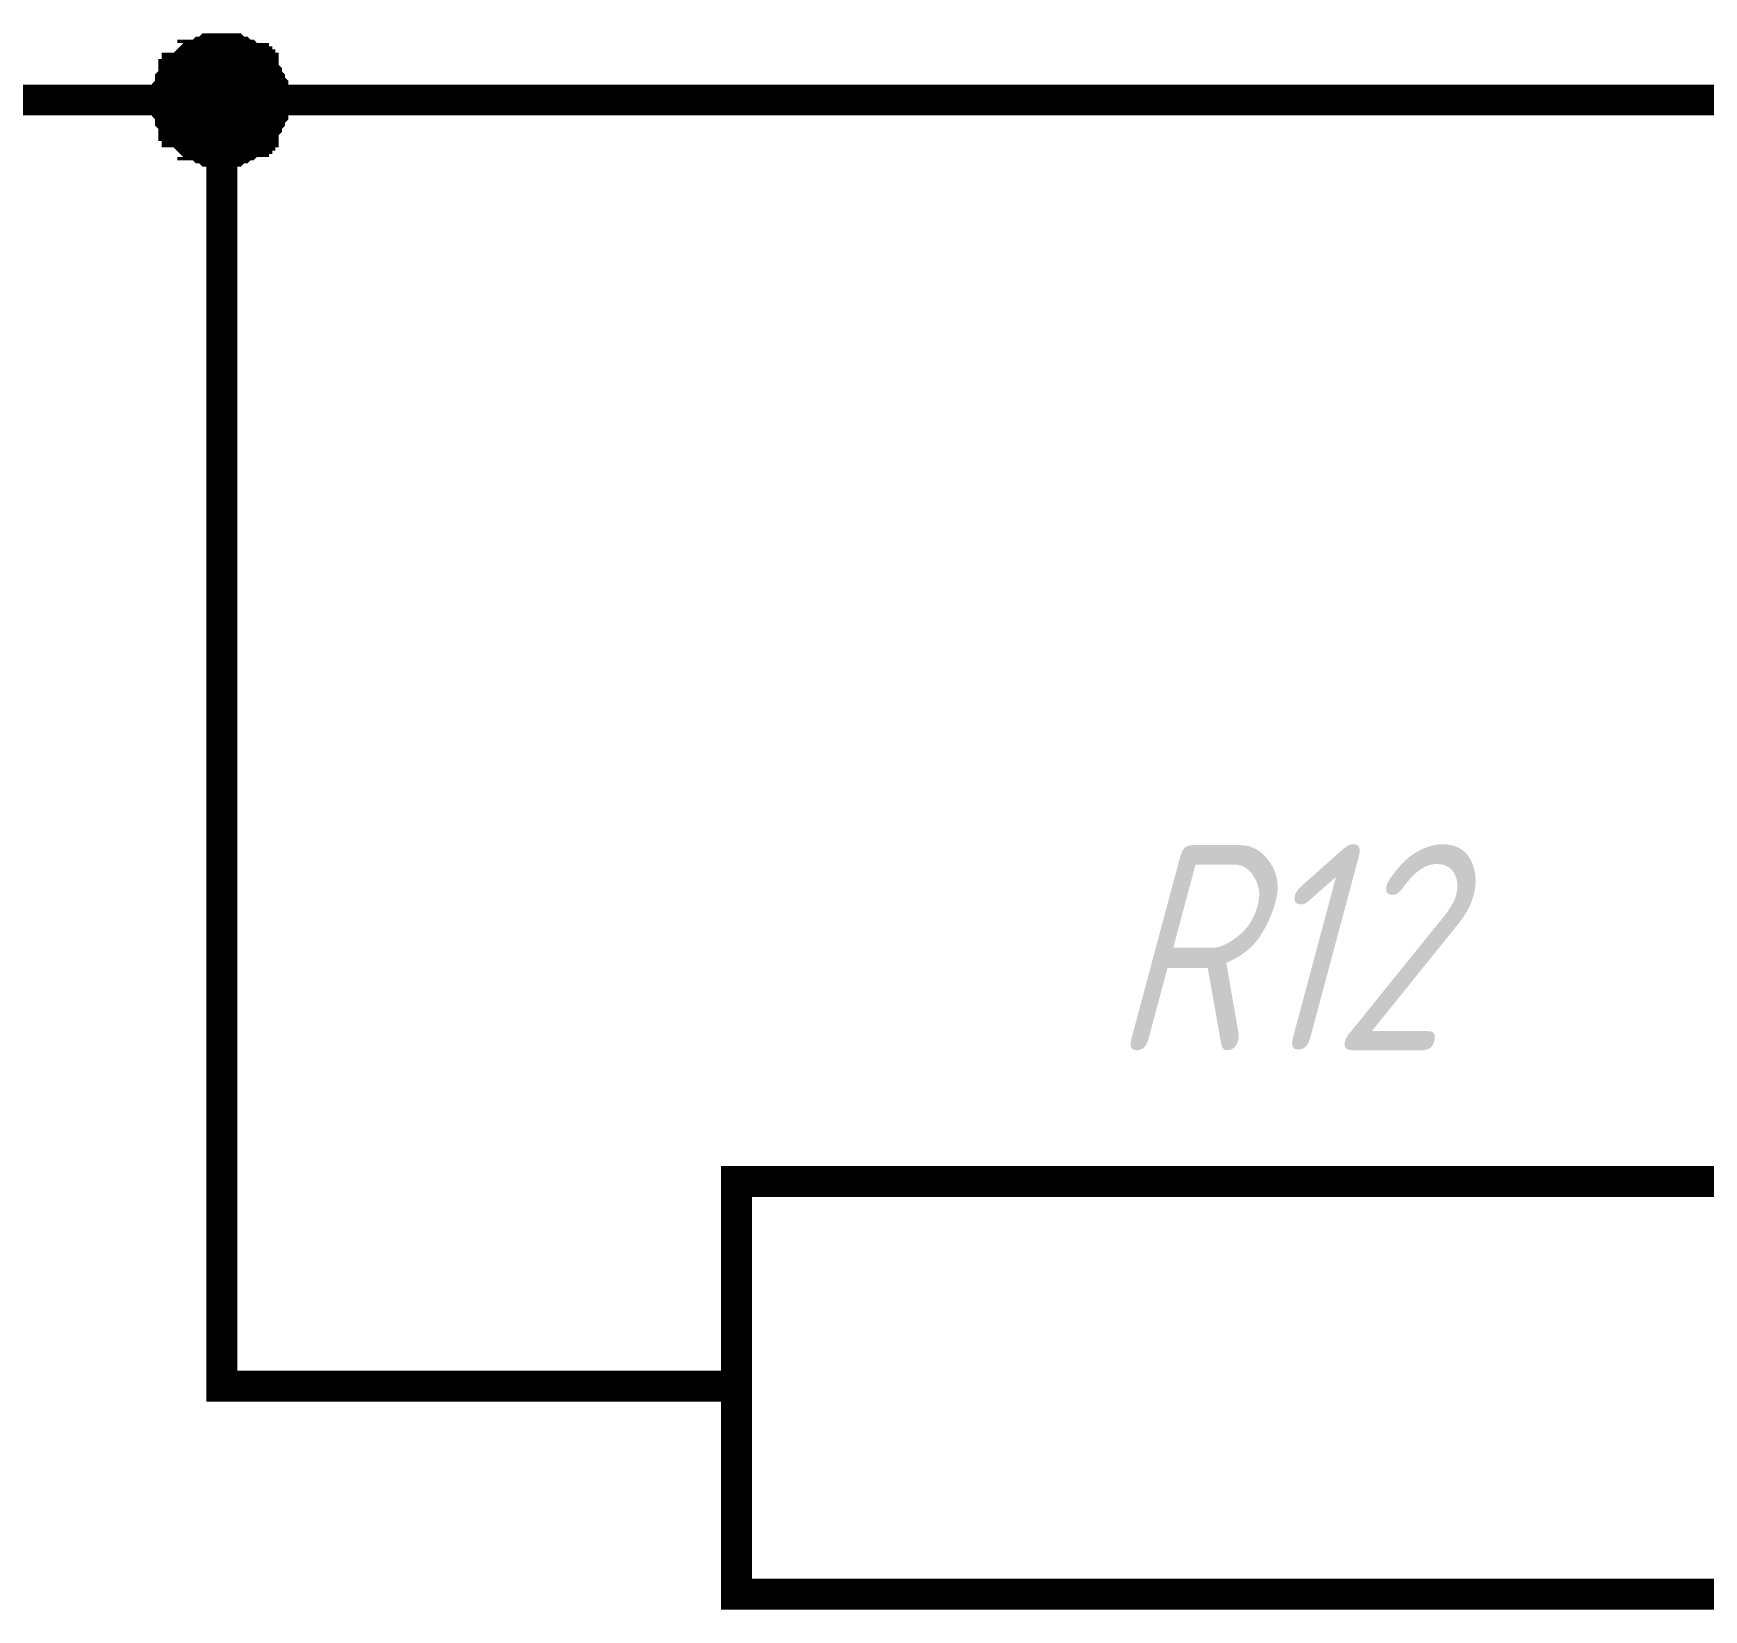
# Model space of a CAD drawing. Extents: x 260 to 1101, y 70 to 664.
# Drawn here: x 959.66 to 975.88, y 549.62 to 564.93 of the extents above; entities that cross this region are included whole.
import ezdxf

# ---------------------------------------------------------------- set-up
doc = ezdxf.new("R2010")
doc.units = 0
doc.header["$MEASUREMENT"] = 0
doc.layers.add('Sheet', color=255, linetype='CONTINUOUS')
doc.styles.add('GOST type A0', font='', dxfattribs={"oblique": 15, "height": 3.5})
doc.styles.get('GOST type A0').set_extended_font_data('GOST type A')

msp = doc.modelspace()

# ---------------------------------------------------------------- linework, layer by layer
at = {"layer": 'Sheet'}
for points, const_width in [([(960.963, 564.28), (960.963, 564.311), (960.963, 564.342), (960.963, 564.342), (960.963, 564.373), (960.994, 564.404), (960.994, 564.435), (960.994, 564.466), (960.994, 564.466), (961.025, 564.497), (961.025, 564.528), (961.056, 564.528), (961.056, 564.559), (961.056, 564.59), (961.087, 564.59), (961.118, 564.621), (961.118, 564.621), (961.149, 564.652), (961.149, 564.652), (961.18, 564.683), (961.211, 564.683), (961.211, 564.715), (961.242, 564.715), (961.273, 564.715), (961.304, 564.746), (961.304, 564.746), (961.335, 564.746), (961.366, 564.777), (961.397, 564.777), (961.429, 564.777), (961.429, 564.777), (961.46, 564.777), (961.491, 564.777)], 0.3), ([(960.963, 564.28), (960.963, 564.311), (960.963, 564.342), (960.963, 564.342), (960.963, 564.373), (960.994, 564.404), (960.994, 564.435), (960.994, 564.466), (960.994, 564.466), (961.025, 564.497), (961.025, 564.528), (961.056, 564.528), (961.056, 564.559), (961.056, 564.59), (961.087, 564.59), (961.118, 564.621), (961.118, 564.621), (961.149, 564.652), (961.149, 564.652), (961.18, 564.683), (961.211, 564.683), (961.211, 564.715), (961.242, 564.715), (961.273, 564.715), (961.304, 564.746), (961.304, 564.746), (961.335, 564.746), (961.366, 564.777), (961.397, 564.777), (961.429, 564.777), (961.429, 564.777), (961.46, 564.777), (961.491, 564.777)], 0.3), ([(960.963, 564.28), (960.963, 564.311), (960.963, 564.342), (960.963, 564.342), (960.963, 564.373), (960.994, 564.404), (960.994, 564.435), (960.994, 564.466), (960.994, 564.466), (961.025, 564.497), (961.025, 564.528), (961.056, 564.528), (961.056, 564.559), (961.056, 564.59), (961.087, 564.59), (961.118, 564.621), (961.118, 564.621), (961.149, 564.652), (961.149, 564.652), (961.18, 564.683), (961.211, 564.683), (961.211, 564.715), (961.242, 564.715), (961.273, 564.715), (961.304, 564.746), (961.304, 564.746), (961.335, 564.746), (961.366, 564.777), (961.397, 564.777), (961.429, 564.777), (961.429, 564.777), (961.46, 564.777), (961.491, 564.777)], 0.3), ([(960.963, 564.28), (960.963, 564.311), (960.963, 564.342), (960.963, 564.342), (960.963, 564.373), (960.994, 564.404), (960.994, 564.435), (960.994, 564.466), (960.994, 564.466), (961.025, 564.497), (961.025, 564.528), (961.056, 564.528), (961.056, 564.559), (961.056, 564.59), (961.087, 564.59), (961.118, 564.621), (961.118, 564.621), (961.149, 564.652), (961.149, 564.652), (961.18, 564.683), (961.211, 564.683), (961.211, 564.715), (961.242, 564.715), (961.273, 564.715), (961.304, 564.746), (961.304, 564.746), (961.335, 564.746), (961.366, 564.777), (961.397, 564.777), (961.429, 564.777), (961.429, 564.777), (961.46, 564.777), (961.491, 564.777)], 0.3), ([(961.491, 564.777), (961.491, 564.777)], 0.3), ([(961.491, 564.777), (961.522, 564.777), (961.553, 564.777), (961.553, 564.777), (961.584, 564.777), (961.615, 564.777), (961.646, 564.746), (961.677, 564.746), (961.677, 564.746), (961.708, 564.715), (961.739, 564.715), (961.739, 564.715), (961.77, 564.683), (961.801, 564.683), (961.801, 564.652), (961.832, 564.652), (961.832, 564.621), (961.863, 564.621), (961.863, 564.59), (961.894, 564.59), (961.894, 564.559), (961.925, 564.528), (961.925, 564.528), (961.925, 564.497), (961.956, 564.466), (961.956, 564.466), (961.956, 564.435), (961.988, 564.404), (961.988, 564.373), (961.988, 564.342), (961.988, 564.342), (961.988, 564.311), (961.988, 564.28)], 0.3), ([(961.491, 564.777), (961.491, 564.777)], 0.3), ([(961.491, 564.777), (961.522, 564.777), (961.553, 564.777), (961.553, 564.777), (961.584, 564.777), (961.615, 564.777), (961.646, 564.746), (961.677, 564.746), (961.677, 564.746), (961.708, 564.715), (961.739, 564.715), (961.739, 564.715), (961.77, 564.683), (961.801, 564.683), (961.801, 564.652), (961.832, 564.652), (961.832, 564.621), (961.863, 564.621), (961.863, 564.59), (961.894, 564.59), (961.894, 564.559), (961.925, 564.528), (961.925, 564.528), (961.925, 564.497), (961.956, 564.466), (961.956, 564.466), (961.956, 564.435), (961.988, 564.404), (961.988, 564.373), (961.988, 564.342), (961.988, 564.342), (961.988, 564.311), (961.988, 564.28)], 0.3), ([(961.491, 564.777), (961.491, 564.777)], 0.3), ([(961.491, 564.777), (961.522, 564.777), (961.553, 564.777), (961.553, 564.777), (961.584, 564.777), (961.615, 564.777), (961.646, 564.746), (961.677, 564.746), (961.677, 564.746), (961.708, 564.715), (961.739, 564.715), (961.739, 564.715), (961.77, 564.683), (961.801, 564.683), (961.801, 564.652), (961.832, 564.652), (961.832, 564.621), (961.863, 564.621), (961.863, 564.59), (961.894, 564.59), (961.894, 564.559), (961.925, 564.528), (961.925, 564.528), (961.925, 564.497), (961.956, 564.466), (961.956, 564.466), (961.956, 564.435), (961.988, 564.404), (961.988, 564.373), (961.988, 564.342), (961.988, 564.342), (961.988, 564.311), (961.988, 564.28)], 0.3), ([(961.491, 564.777), (961.491, 564.777)], 0.3), ([(961.491, 564.777), (961.522, 564.777), (961.553, 564.777), (961.553, 564.777), (961.584, 564.777), (961.615, 564.777), (961.646, 564.746), (961.677, 564.746), (961.677, 564.746), (961.708, 564.715), (961.739, 564.715), (961.739, 564.715), (961.77, 564.683), (961.801, 564.683), (961.801, 564.652), (961.832, 564.652), (961.832, 564.621), (961.863, 564.621), (961.863, 564.59), (961.894, 564.59), (961.894, 564.559), (961.925, 564.528), (961.925, 564.528), (961.925, 564.497), (961.956, 564.466), (961.956, 564.466), (961.956, 564.435), (961.988, 564.404), (961.988, 564.373), (961.988, 564.342), (961.988, 564.342), (961.988, 564.311), (961.988, 564.28)], 0.3), ([(960.963, 564.28), (960.963, 564.311), (960.963, 564.342), (960.963, 564.342), (960.963, 564.373), (960.994, 564.404), (960.994, 564.435), (960.994, 564.466), (960.994, 564.466), (961.025, 564.497), (961.025, 564.528), (961.056, 564.528), (961.056, 564.559), (961.056, 564.59), (961.087, 564.59), (961.118, 564.621), (961.118, 564.621), (961.149, 564.652), (961.149, 564.652), (961.18, 564.683), (961.211, 564.683), (961.211, 564.715), (961.242, 564.715), (961.273, 564.715), (961.304, 564.746), (961.304, 564.746), (961.335, 564.746), (961.366, 564.777), (961.397, 564.777), (961.429, 564.777), (961.429, 564.777), (961.46, 564.777), (961.491, 564.777)], 0.0991), ([(960.963, 564.28), (960.963, 564.311), (960.963, 564.342), (960.963, 564.342), (960.963, 564.373), (960.994, 564.404), (960.994, 564.435), (960.994, 564.466), (960.994, 564.466), (961.025, 564.497), (961.025, 564.528), (961.056, 564.528), (961.056, 564.559), (961.056, 564.59), (961.087, 564.59), (961.118, 564.621), (961.118, 564.621), (961.149, 564.652), (961.149, 564.652), (961.18, 564.683), (961.211, 564.683), (961.211, 564.715), (961.242, 564.715), (961.273, 564.715), (961.304, 564.746), (961.304, 564.746), (961.335, 564.746), (961.366, 564.777), (961.397, 564.777), (961.429, 564.777), (961.429, 564.777), (961.46, 564.777), (961.491, 564.777)], 0.0991), ([(960.963, 564.28), (960.963, 564.311), (960.963, 564.342), (960.963, 564.342), (960.963, 564.373), (960.994, 564.404), (960.994, 564.435), (960.994, 564.466), (960.994, 564.466), (961.025, 564.497), (961.025, 564.528), (961.056, 564.528), (961.056, 564.559), (961.056, 564.59), (961.087, 564.59), (961.118, 564.621), (961.118, 564.621), (961.149, 564.652), (961.149, 564.652), (961.18, 564.683), (961.211, 564.683), (961.211, 564.715), (961.242, 564.715), (961.273, 564.715), (961.304, 564.746), (961.304, 564.746), (961.335, 564.746), (961.366, 564.777), (961.397, 564.777), (961.429, 564.777), (961.429, 564.777), (961.46, 564.777), (961.491, 564.777)], 0.0991), ([(960.963, 564.28), (960.963, 564.311), (960.963, 564.342), (960.963, 564.342), (960.963, 564.373), (960.994, 564.404), (960.994, 564.435), (960.994, 564.466), (960.994, 564.466), (961.025, 564.497), (961.025, 564.528), (961.056, 564.528), (961.056, 564.559), (961.056, 564.59), (961.087, 564.59), (961.118, 564.621), (961.118, 564.621), (961.149, 564.652), (961.149, 564.652), (961.18, 564.683), (961.211, 564.683), (961.211, 564.715), (961.242, 564.715), (961.273, 564.715), (961.304, 564.746), (961.304, 564.746), (961.335, 564.746), (961.366, 564.777), (961.397, 564.777), (961.429, 564.777), (961.429, 564.777), (961.46, 564.777), (961.491, 564.777)], 0.0991), ([(961.491, 564.777), (961.491, 564.777)], 0.0991), ([(961.491, 564.777), (961.522, 564.777), (961.553, 564.777), (961.553, 564.777), (961.584, 564.777), (961.615, 564.777), (961.646, 564.746), (961.677, 564.746), (961.677, 564.746), (961.708, 564.715), (961.739, 564.715), (961.739, 564.715), (961.77, 564.683), (961.801, 564.683), (961.801, 564.652), (961.832, 564.652), (961.832, 564.621), (961.863, 564.621), (961.863, 564.59), (961.894, 564.59), (961.894, 564.559), (961.925, 564.528), (961.925, 564.528), (961.925, 564.497), (961.956, 564.466), (961.956, 564.466), (961.956, 564.435), (961.988, 564.404), (961.988, 564.373), (961.988, 564.342), (961.988, 564.342), (961.988, 564.311), (961.988, 564.28)], 0.0991), ([(961.491, 564.777), (961.491, 564.777)], 0.0991), ([(961.491, 564.777), (961.522, 564.777), (961.553, 564.777), (961.553, 564.777), (961.584, 564.777), (961.615, 564.777), (961.646, 564.746), (961.677, 564.746), (961.677, 564.746), (961.708, 564.715), (961.739, 564.715), (961.739, 564.715), (961.77, 564.683), (961.801, 564.683), (961.801, 564.652), (961.832, 564.652), (961.832, 564.621), (961.863, 564.621), (961.863, 564.59), (961.894, 564.59), (961.894, 564.559), (961.925, 564.528), (961.925, 564.528), (961.925, 564.497), (961.956, 564.466), (961.956, 564.466), (961.956, 564.435), (961.988, 564.404), (961.988, 564.373), (961.988, 564.342), (961.988, 564.342), (961.988, 564.311), (961.988, 564.28)], 0.0991), ([(961.491, 564.777), (961.491, 564.777)], 0.0991), ([(961.491, 564.777), (961.522, 564.777), (961.553, 564.777), (961.553, 564.777), (961.584, 564.777), (961.615, 564.777), (961.646, 564.746), (961.677, 564.746), (961.677, 564.746), (961.708, 564.715), (961.739, 564.715), (961.739, 564.715), (961.77, 564.683), (961.801, 564.683), (961.801, 564.652), (961.832, 564.652), (961.832, 564.621), (961.863, 564.621), (961.863, 564.59), (961.894, 564.59), (961.894, 564.559), (961.925, 564.528), (961.925, 564.528), (961.925, 564.497), (961.956, 564.466), (961.956, 564.466), (961.956, 564.435), (961.988, 564.404), (961.988, 564.373), (961.988, 564.342), (961.988, 564.342), (961.988, 564.311), (961.988, 564.28)], 0.0991), ([(961.491, 564.777), (961.491, 564.777)], 0.0991), ([(961.491, 564.777), (961.522, 564.777), (961.553, 564.777), (961.553, 564.777), (961.584, 564.777), (961.615, 564.777), (961.646, 564.746), (961.677, 564.746), (961.677, 564.746), (961.708, 564.715), (961.739, 564.715), (961.739, 564.715), (961.77, 564.683), (961.801, 564.683), (961.801, 564.652), (961.832, 564.652), (961.832, 564.621), (961.863, 564.621), (961.863, 564.59), (961.894, 564.59), (961.894, 564.559), (961.925, 564.528), (961.925, 564.528), (961.925, 564.497), (961.956, 564.466), (961.956, 564.466), (961.956, 564.435), (961.988, 564.404), (961.988, 564.373), (961.988, 564.342), (961.988, 564.342), (961.988, 564.311), (961.988, 564.28)], 0.0991), ([(961.491, 564.28), (956.491, 564.28)], 0.3), ([(961.491, 563.783), (961.46, 563.783), (961.429, 563.783), (961.429, 563.783), (961.397, 563.783), (961.366, 563.783), (961.335, 563.814), (961.304, 563.814), (961.304, 563.814), (961.273, 563.845), (961.242, 563.845), (961.211, 563.845), (961.211, 563.876), (961.18, 563.876), (961.149, 563.907), (961.149, 563.907), (961.118, 563.938), (961.118, 563.938), (961.087, 563.969), (961.056, 563.969), (961.056, 564), (961.056, 564.031), (961.025, 564.031), (961.025, 564.062), (960.994, 564.093), (960.994, 564.093), (960.994, 564.124), (960.994, 564.155), (960.963, 564.186), (960.963, 564.217), (960.963, 564.217), (960.963, 564.249), (960.963, 564.28)], 0.3), ([(960.963, 564.28), (960.963, 564.28)], 0.3), ([(961.491, 563.783), (961.46, 563.783), (961.429, 563.783), (961.429, 563.783), (961.397, 563.783), (961.366, 563.783), (961.335, 563.814), (961.304, 563.814), (961.304, 563.814), (961.273, 563.845), (961.242, 563.845), (961.211, 563.845), (961.211, 563.876), (961.18, 563.876), (961.149, 563.907), (961.149, 563.907), (961.118, 563.938), (961.118, 563.938), (961.087, 563.969), (961.056, 563.969), (961.056, 564), (961.056, 564.031), (961.025, 564.031), (961.025, 564.062), (960.994, 564.093), (960.994, 564.093), (960.994, 564.124), (960.994, 564.155), (960.963, 564.186), (960.963, 564.217), (960.963, 564.217), (960.963, 564.249), (960.963, 564.28)], 0.3), ([(960.963, 564.28), (960.963, 564.28)], 0.3), ([(961.491, 563.783), (961.46, 563.783), (961.429, 563.783), (961.429, 563.783), (961.397, 563.783), (961.366, 563.783), (961.335, 563.814), (961.304, 563.814), (961.304, 563.814), (961.273, 563.845), (961.242, 563.845), (961.211, 563.845), (961.211, 563.876), (961.18, 563.876), (961.149, 563.907), (961.149, 563.907), (961.118, 563.938), (961.118, 563.938), (961.087, 563.969), (961.056, 563.969), (961.056, 564), (961.056, 564.031), (961.025, 564.031), (961.025, 564.062), (960.994, 564.093), (960.994, 564.093), (960.994, 564.124), (960.994, 564.155), (960.963, 564.186), (960.963, 564.217), (960.963, 564.217), (960.963, 564.249), (960.963, 564.28)], 0.3), ([(960.963, 564.28), (960.963, 564.28)], 0.3), ([(961.491, 563.783), (961.46, 563.783), (961.429, 563.783), (961.429, 563.783), (961.397, 563.783), (961.366, 563.783), (961.335, 563.814), (961.304, 563.814), (961.304, 563.814), (961.273, 563.845), (961.242, 563.845), (961.211, 563.845), (961.211, 563.876), (961.18, 563.876), (961.149, 563.907), (961.149, 563.907), (961.118, 563.938), (961.118, 563.938), (961.087, 563.969), (961.056, 563.969), (961.056, 564), (961.056, 564.031), (961.025, 564.031), (961.025, 564.062), (960.994, 564.093), (960.994, 564.093), (960.994, 564.124), (960.994, 564.155), (960.963, 564.186), (960.963, 564.217), (960.963, 564.217), (960.963, 564.249), (960.963, 564.28)], 0.3), ([(960.963, 564.28), (960.963, 564.28)], 0.3), ([(961.988, 564.28), (961.988, 564.249), (961.988, 564.217), (961.988, 564.217), (961.988, 564.186), (961.988, 564.155), (961.956, 564.124), (961.956, 564.093), (961.956, 564.093), (961.925, 564.062), (961.925, 564.031), (961.925, 564.031), (961.894, 564), (961.894, 563.969), (961.863, 563.969), (961.863, 563.938), (961.832, 563.938), (961.832, 563.907), (961.801, 563.907), (961.801, 563.876), (961.77, 563.876), (961.739, 563.845), (961.739, 563.845), (961.708, 563.845), (961.677, 563.814), (961.677, 563.814), (961.646, 563.814), (961.615, 563.783), (961.584, 563.783), (961.553, 563.783), (961.553, 563.783), (961.522, 563.783), (961.491, 563.783)], 0.3), ([(976.46, 564.28), (976.46, 564.28), (961.491, 564.28), (961.491, 564.28), (961.491, 551.791), (963.975, 551.791)], 0.3), ([(961.988, 564.28), (961.988, 564.249), (961.988, 564.217), (961.988, 564.217), (961.988, 564.186), (961.988, 564.155), (961.956, 564.124), (961.956, 564.093), (961.956, 564.093), (961.925, 564.062), (961.925, 564.031), (961.925, 564.031), (961.894, 564), (961.894, 563.969), (961.863, 563.969), (961.863, 563.938), (961.832, 563.938), (961.832, 563.907), (961.801, 563.907), (961.801, 563.876), (961.77, 563.876), (961.739, 563.845), (961.739, 563.845), (961.708, 563.845), (961.677, 563.814), (961.677, 563.814), (961.646, 563.814), (961.615, 563.783), (961.584, 563.783), (961.553, 563.783), (961.553, 563.783), (961.522, 563.783), (961.491, 563.783)], 0.3), ([(961.988, 564.28), (961.988, 564.249), (961.988, 564.217), (961.988, 564.217), (961.988, 564.186), (961.988, 564.155), (961.956, 564.124), (961.956, 564.093), (961.956, 564.093), (961.925, 564.062), (961.925, 564.031), (961.925, 564.031), (961.894, 564), (961.894, 563.969), (961.863, 563.969), (961.863, 563.938), (961.832, 563.938), (961.832, 563.907), (961.801, 563.907), (961.801, 563.876), (961.77, 563.876), (961.739, 563.845), (961.739, 563.845), (961.708, 563.845), (961.677, 563.814), (961.677, 563.814), (961.646, 563.814), (961.615, 563.783), (961.584, 563.783), (961.553, 563.783), (961.553, 563.783), (961.522, 563.783), (961.491, 563.783)], 0.3), ([(961.988, 564.28), (961.988, 564.249), (961.988, 564.217), (961.988, 564.217), (961.988, 564.186), (961.988, 564.155), (961.956, 564.124), (961.956, 564.093), (961.956, 564.093), (961.925, 564.062), (961.925, 564.031), (961.925, 564.031), (961.894, 564), (961.894, 563.969), (961.863, 563.969), (961.863, 563.938), (961.832, 563.938), (961.832, 563.907), (961.801, 563.907), (961.801, 563.876), (961.77, 563.876), (961.739, 563.845), (961.739, 563.845), (961.708, 563.845), (961.677, 563.814), (961.677, 563.814), (961.646, 563.814), (961.615, 563.783), (961.584, 563.783), (961.553, 563.783), (961.553, 563.783), (961.522, 563.783), (961.491, 563.783)], 0.3), ([(961.988, 564.28), (961.988, 564.28), (961.988, 564.28), (961.988, 564.28), (961.988, 564.28), (961.988, 564.28), (961.988, 564.28), (961.988, 564.28), (961.988, 564.28), (961.988, 564.28), (961.988, 564.28), (961.988, 564.28), (961.988, 564.28), (961.988, 564.28), (961.988, 564.28), (961.988, 564.28), (961.988, 564.28), (961.988, 564.28), (961.988, 564.28), (961.988, 564.28), (961.988, 564.28), (961.988, 564.28), (961.988, 564.28), (961.988, 564.28), (961.988, 564.28), (961.988, 564.28), (961.988, 564.28), (961.988, 564.28), (961.988, 564.28), (961.988, 564.28), (961.988, 564.28), (961.988, 564.28), (961.988, 564.28)], 0.3), ([(961.988, 564.28), (961.988, 564.28)], 0.3), ([(961.988, 564.28), (961.988, 564.28), (961.988, 564.28), (961.988, 564.28), (961.988, 564.28), (961.988, 564.28), (961.988, 564.28), (961.988, 564.28), (961.988, 564.28), (961.988, 564.28), (961.988, 564.28), (961.988, 564.28), (961.988, 564.28), (961.988, 564.28), (961.988, 564.28), (961.988, 564.28), (961.988, 564.28), (961.988, 564.28), (961.988, 564.28), (961.988, 564.28), (961.988, 564.28), (961.988, 564.28), (961.988, 564.28), (961.988, 564.28), (961.988, 564.28), (961.988, 564.28), (961.988, 564.28), (961.988, 564.28), (961.988, 564.28), (961.988, 564.28), (961.988, 564.28), (961.988, 564.28), (961.988, 564.28)], 0.3), ([(961.988, 564.28), (961.988, 564.28)], 0.3), ([(961.988, 564.28), (961.988, 564.28), (961.988, 564.28), (961.988, 564.28), (961.988, 564.28), (961.988, 564.28), (961.988, 564.28), (961.988, 564.28), (961.988, 564.28), (961.988, 564.28), (961.988, 564.28), (961.988, 564.28), (961.988, 564.28), (961.988, 564.28), (961.988, 564.28), (961.988, 564.28), (961.988, 564.28), (961.988, 564.28), (961.988, 564.28), (961.988, 564.28), (961.988, 564.28), (961.988, 564.28), (961.988, 564.28), (961.988, 564.28), (961.988, 564.28), (961.988, 564.28), (961.988, 564.28), (961.988, 564.28), (961.988, 564.28), (961.988, 564.28), (961.988, 564.28), (961.988, 564.28), (961.988, 564.28)], 0.3), ([(961.988, 564.28), (961.988, 564.28)], 0.3), ([(961.988, 564.28), (961.988, 564.28), (961.988, 564.28), (961.988, 564.28), (961.988, 564.28), (961.988, 564.28), (961.988, 564.28), (961.988, 564.28), (961.988, 564.28), (961.988, 564.28), (961.988, 564.28), (961.988, 564.28), (961.988, 564.28), (961.988, 564.28), (961.988, 564.28), (961.988, 564.28), (961.988, 564.28), (961.988, 564.28), (961.988, 564.28), (961.988, 564.28), (961.988, 564.28), (961.988, 564.28), (961.988, 564.28), (961.988, 564.28), (961.988, 564.28), (961.988, 564.28), (961.988, 564.28), (961.988, 564.28), (961.988, 564.28), (961.988, 564.28), (961.988, 564.28), (961.988, 564.28), (961.988, 564.28)], 0.3), ([(961.988, 564.28), (961.988, 564.28)], 0.3), ([(961.491, 563.783), (961.46, 563.783), (961.429, 563.783), (961.429, 563.783), (961.397, 563.783), (961.366, 563.783), (961.335, 563.814), (961.304, 563.814), (961.304, 563.814), (961.273, 563.845), (961.242, 563.845), (961.211, 563.845), (961.211, 563.876), (961.18, 563.876), (961.149, 563.907), (961.149, 563.907), (961.118, 563.938), (961.118, 563.938), (961.087, 563.969), (961.056, 563.969), (961.056, 564), (961.056, 564.031), (961.025, 564.031), (961.025, 564.062), (960.994, 564.093), (960.994, 564.093), (960.994, 564.124), (960.994, 564.155), (960.963, 564.186), (960.963, 564.217), (960.963, 564.217), (960.963, 564.249), (960.963, 564.28)], 0.0991), ([(960.963, 564.28), (960.963, 564.28)], 0.0991), ([(961.491, 563.783), (961.46, 563.783), (961.429, 563.783), (961.429, 563.783), (961.397, 563.783), (961.366, 563.783), (961.335, 563.814), (961.304, 563.814), (961.304, 563.814), (961.273, 563.845), (961.242, 563.845), (961.211, 563.845), (961.211, 563.876), (961.18, 563.876), (961.149, 563.907), (961.149, 563.907), (961.118, 563.938), (961.118, 563.938), (961.087, 563.969), (961.056, 563.969), (961.056, 564), (961.056, 564.031), (961.025, 564.031), (961.025, 564.062), (960.994, 564.093), (960.994, 564.093), (960.994, 564.124), (960.994, 564.155), (960.963, 564.186), (960.963, 564.217), (960.963, 564.217), (960.963, 564.249), (960.963, 564.28)], 0.0991), ([(960.963, 564.28), (960.963, 564.28)], 0.0991), ([(961.491, 563.783), (961.46, 563.783), (961.429, 563.783), (961.429, 563.783), (961.397, 563.783), (961.366, 563.783), (961.335, 563.814), (961.304, 563.814), (961.304, 563.814), (961.273, 563.845), (961.242, 563.845), (961.211, 563.845), (961.211, 563.876), (961.18, 563.876), (961.149, 563.907), (961.149, 563.907), (961.118, 563.938), (961.118, 563.938), (961.087, 563.969), (961.056, 563.969), (961.056, 564), (961.056, 564.031), (961.025, 564.031), (961.025, 564.062), (960.994, 564.093), (960.994, 564.093), (960.994, 564.124), (960.994, 564.155), (960.963, 564.186), (960.963, 564.217), (960.963, 564.217), (960.963, 564.249), (960.963, 564.28)], 0.0991), ([(960.963, 564.28), (960.963, 564.28)], 0.0991), ([(961.491, 563.783), (961.46, 563.783), (961.429, 563.783), (961.429, 563.783), (961.397, 563.783), (961.366, 563.783), (961.335, 563.814), (961.304, 563.814), (961.304, 563.814), (961.273, 563.845), (961.242, 563.845), (961.211, 563.845), (961.211, 563.876), (961.18, 563.876), (961.149, 563.907), (961.149, 563.907), (961.118, 563.938), (961.118, 563.938), (961.087, 563.969), (961.056, 563.969), (961.056, 564), (961.056, 564.031), (961.025, 564.031), (961.025, 564.062), (960.994, 564.093), (960.994, 564.093), (960.994, 564.124), (960.994, 564.155), (960.963, 564.186), (960.963, 564.217), (960.963, 564.217), (960.963, 564.249), (960.963, 564.28)], 0.0991), ([(960.963, 564.28), (960.963, 564.28)], 0.0991), ([(961.988, 564.28), (961.988, 564.249), (961.988, 564.217), (961.988, 564.217), (961.988, 564.186), (961.988, 564.155), (961.956, 564.124), (961.956, 564.093), (961.956, 564.093), (961.925, 564.062), (961.925, 564.031), (961.925, 564.031), (961.894, 564), (961.894, 563.969), (961.863, 563.969), (961.863, 563.938), (961.832, 563.938), (961.832, 563.907), (961.801, 563.907), (961.801, 563.876), (961.77, 563.876), (961.739, 563.845), (961.739, 563.845), (961.708, 563.845), (961.677, 563.814), (961.677, 563.814), (961.646, 563.814), (961.615, 563.783), (961.584, 563.783), (961.553, 563.783), (961.553, 563.783), (961.522, 563.783), (961.491, 563.783)], 0.0991), ([(961.988, 564.28), (961.988, 564.249), (961.988, 564.217), (961.988, 564.217), (961.988, 564.186), (961.988, 564.155), (961.956, 564.124), (961.956, 564.093), (961.956, 564.093), (961.925, 564.062), (961.925, 564.031), (961.925, 564.031), (961.894, 564), (961.894, 563.969), (961.863, 563.969), (961.863, 563.938), (961.832, 563.938), (961.832, 563.907), (961.801, 563.907), (961.801, 563.876), (961.77, 563.876), (961.739, 563.845), (961.739, 563.845), (961.708, 563.845), (961.677, 563.814), (961.677, 563.814), (961.646, 563.814), (961.615, 563.783), (961.584, 563.783), (961.553, 563.783), (961.553, 563.783), (961.522, 563.783), (961.491, 563.783)], 0.0991), ([(961.988, 564.28), (961.988, 564.249), (961.988, 564.217), (961.988, 564.217), (961.988, 564.186), (961.988, 564.155), (961.956, 564.124), (961.956, 564.093), (961.956, 564.093), (961.925, 564.062), (961.925, 564.031), (961.925, 564.031), (961.894, 564), (961.894, 563.969), (961.863, 563.969), (961.863, 563.938), (961.832, 563.938), (961.832, 563.907), (961.801, 563.907), (961.801, 563.876), (961.77, 563.876), (961.739, 563.845), (961.739, 563.845), (961.708, 563.845), (961.677, 563.814), (961.677, 563.814), (961.646, 563.814), (961.615, 563.783), (961.584, 563.783), (961.553, 563.783), (961.553, 563.783), (961.522, 563.783), (961.491, 563.783)], 0.0991), ([(961.988, 564.28), (961.988, 564.249), (961.988, 564.217), (961.988, 564.217), (961.988, 564.186), (961.988, 564.155), (961.956, 564.124), (961.956, 564.093), (961.956, 564.093), (961.925, 564.062), (961.925, 564.031), (961.925, 564.031), (961.894, 564), (961.894, 563.969), (961.863, 563.969), (961.863, 563.938), (961.832, 563.938), (961.832, 563.907), (961.801, 563.907), (961.801, 563.876), (961.77, 563.876), (961.739, 563.845), (961.739, 563.845), (961.708, 563.845), (961.677, 563.814), (961.677, 563.814), (961.646, 563.814), (961.615, 563.783), (961.584, 563.783), (961.553, 563.783), (961.553, 563.783), (961.522, 563.783), (961.491, 563.783)], 0.0991), ([(961.988, 564.28), (961.988, 564.28), (961.988, 564.28), (961.988, 564.28), (961.988, 564.28), (961.988, 564.28), (961.988, 564.28), (961.988, 564.28), (961.988, 564.28), (961.988, 564.28), (961.988, 564.28), (961.988, 564.28), (961.988, 564.28), (961.988, 564.28), (961.988, 564.28), (961.988, 564.28), (961.988, 564.28), (961.988, 564.28), (961.988, 564.28), (961.988, 564.28), (961.988, 564.28), (961.988, 564.28), (961.988, 564.28), (961.988, 564.28), (961.988, 564.28), (961.988, 564.28), (961.988, 564.28), (961.988, 564.28), (961.988, 564.28), (961.988, 564.28), (961.988, 564.28), (961.988, 564.28), (961.988, 564.28)], 0.0991), ([(961.988, 564.28), (961.988, 564.28)], 0.0991), ([(961.988, 564.28), (961.988, 564.28), (961.988, 564.28), (961.988, 564.28), (961.988, 564.28), (961.988, 564.28), (961.988, 564.28), (961.988, 564.28), (961.988, 564.28), (961.988, 564.28), (961.988, 564.28), (961.988, 564.28), (961.988, 564.28), (961.988, 564.28), (961.988, 564.28), (961.988, 564.28), (961.988, 564.28), (961.988, 564.28), (961.988, 564.28), (961.988, 564.28), (961.988, 564.28), (961.988, 564.28), (961.988, 564.28), (961.988, 564.28), (961.988, 564.28), (961.988, 564.28), (961.988, 564.28), (961.988, 564.28), (961.988, 564.28), (961.988, 564.28), (961.988, 564.28), (961.988, 564.28), (961.988, 564.28)], 0.0991), ([(961.988, 564.28), (961.988, 564.28)], 0.0991), ([(961.988, 564.28), (961.988, 564.28), (961.988, 564.28), (961.988, 564.28), (961.988, 564.28), (961.988, 564.28), (961.988, 564.28), (961.988, 564.28), (961.988, 564.28), (961.988, 564.28), (961.988, 564.28), (961.988, 564.28), (961.988, 564.28), (961.988, 564.28), (961.988, 564.28), (961.988, 564.28), (961.988, 564.28), (961.988, 564.28), (961.988, 564.28), (961.988, 564.28), (961.988, 564.28), (961.988, 564.28), (961.988, 564.28), (961.988, 564.28), (961.988, 564.28), (961.988, 564.28), (961.988, 564.28), (961.988, 564.28), (961.988, 564.28), (961.988, 564.28), (961.988, 564.28), (961.988, 564.28), (961.988, 564.28)], 0.0991), ([(961.988, 564.28), (961.988, 564.28)], 0.0991), ([(961.988, 564.28), (961.988, 564.28), (961.988, 564.28), (961.988, 564.28), (961.988, 564.28), (961.988, 564.28), (961.988, 564.28), (961.988, 564.28), (961.988, 564.28), (961.988, 564.28), (961.988, 564.28), (961.988, 564.28), (961.988, 564.28), (961.988, 564.28), (961.988, 564.28), (961.988, 564.28), (961.988, 564.28), (961.988, 564.28), (961.988, 564.28), (961.988, 564.28), (961.988, 564.28), (961.988, 564.28), (961.988, 564.28), (961.988, 564.28), (961.988, 564.28), (961.988, 564.28), (961.988, 564.28), (961.988, 564.28), (961.988, 564.28), (961.988, 564.28), (961.988, 564.28), (961.988, 564.28), (961.988, 564.28)], 0.0991), ([(961.988, 564.28), (961.988, 564.28)], 0.0991), ([(966.491, 551.791), (963.975, 551.791)], 0.3)]:
    msp.add_lwpolyline(points, dxfattribs=dict(at, const_width=const_width))
at = {"layer": 'Sheet', "const_width": 0.508}
msp.add_lwpolyline([(961.309, 564.297, 1), (961.817, 564.297, 1)], format="xyb", close=True, dxfattribs=at)
at = {"layer": 'Sheet', "const_width": 0.3}
msp.add_lwpolyline([(966.491, 553.779), (976.46, 553.779), (976.46, 549.771), (966.491, 549.771), (966.491, 553.779)], close=True, dxfattribs=at)

# ---------------------------------------------------------------- texts
at = {"layer": 'Sheet', "style": 'GOST type A0', "oblique": 15}
msp.add_text('R12', height=2, dxfattribs=at).set_placement((970.124, 555.053))

doc.saveas('drawing.dxf')
